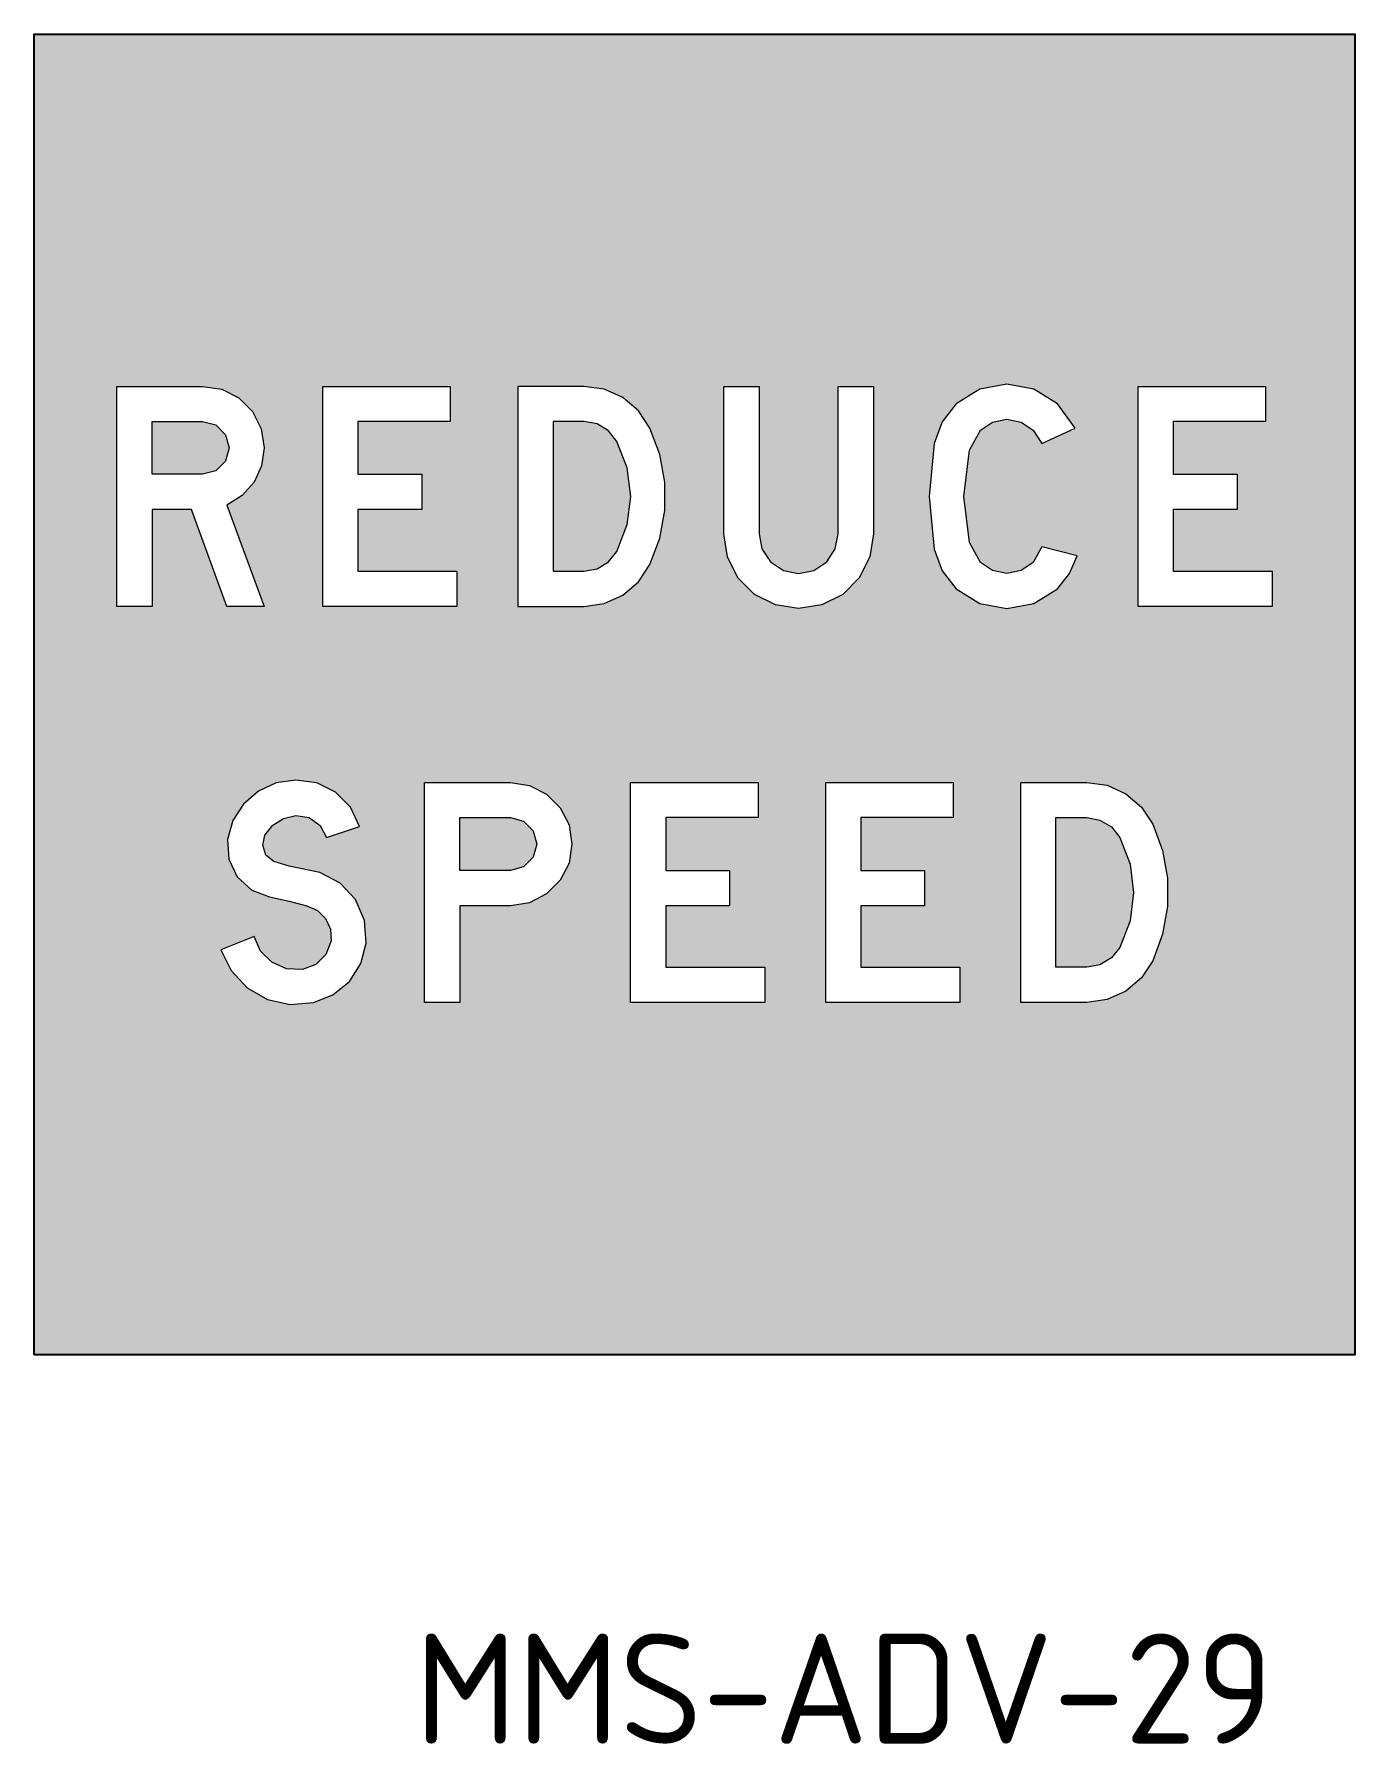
# Model space of a CAD drawing. Extents: x 159.7 to 219.7, y 159.4 to 237.1.
import ezdxf

# ---------------------------------------------------------------- set-up
doc = ezdxf.new("R2010")
doc.units = 0
doc.layers.add('L25', color=1, linetype='CONTINUOUS')
doc.layers.add('red', color=10, linetype='CONTINUOUS')
doc.styles.add('ISO', font='iso3098b.shx')

msp = doc.modelspace()

# ---------------------------------------------------------------- hatches: boundary and pattern name
at = {"layer": 'red'}
h = msp.add_hatch(color=256, dxfattribs=at)
h.paths.add_polyline_path([(219.747, 237.103), (159.747, 237.103), (159.747, 177.103), (219.747, 177.103)])
h.paths.add_polyline_path([(191.723, 212.403), (191.242, 213.35), (191.078, 214.404), (191.078, 221.102), (192.678, 221.102), (192.678, 214.404), (192.812, 213.715), (193.203, 213.13), (193.788, 212.739), (194.477, 212.605), (195.17, 212.739), (195.755, 213.13), (196.142, 213.715), (196.275, 214.404), (196.275, 221.102), (197.876, 221.102), (197.876, 214.404), (197.712, 213.35), (197.23, 212.403), (196.482, 211.65), (195.531, 211.168), (194.477, 211.005), (193.427, 211.168), (192.476, 211.65)], flags=16)
h.paths.add_polyline_path([(186.496, 211.616), (185.644, 211.233), (184.719, 211.104), (181.725, 211.104), (181.725, 221.102), (184.719, 221.102), (185.644, 220.973), (186.496, 220.59), (187.206, 219.984), (187.718, 219.205), (188.17, 218.005), (188.398, 216.744), (188.398, 215.462), (188.17, 214.206), (187.718, 213.005), (187.206, 212.222)], flags=16)
h.paths.add_polyline_path([(185.842, 213.126), (185.322, 212.816), (184.719, 212.704), (183.321, 212.704), (183.321, 219.506), (184.719, 219.506), (185.322, 219.394), (185.842, 219.08), (186.221, 218.603), (186.69, 217.394), (186.849, 216.103), (186.69, 214.817), (186.221, 213.603)], flags=0)
h.paths.add_polyline_path([(192.64, 203.106), (192.64, 201.505), (188.441, 201.505), (188.441, 199.105), (191.34, 199.105), (191.34, 197.504), (188.441, 197.504), (188.441, 194.708), (192.937, 194.708), (192.937, 193.107), (186.84, 193.107), (186.84, 203.106)], flags=16)
h.paths.add_polyline_path([(195.707, 203.106), (201.503, 203.106), (201.503, 201.505), (197.303, 201.505), (197.303, 199.105), (200.203, 199.105), (200.203, 197.504), (197.303, 197.504), (197.303, 194.708), (201.804, 194.708), (201.804, 193.107), (195.707, 193.107)], flags=16)
h.paths.add_polyline_path([(183.028, 202.577), (183.648, 201.953), (184.048, 201.174), (184.181, 200.305), (184.048, 199.44), (183.648, 198.657), (183.028, 198.038), (182.25, 197.638), (181.381, 197.504), (179.083, 197.504), (179.083, 193.107), (177.483, 193.107), (177.483, 203.106), (181.381, 203.106), (182.25, 202.972)], flags=16)
h.paths.add_polyline_path([(178.954, 211.104), (172.858, 211.104), (172.858, 221.102), (178.653, 221.102), (178.653, 219.506), (174.458, 219.506), (174.458, 217.106), (177.358, 217.106), (177.358, 215.505), (174.458, 215.505), (174.458, 212.704), (178.954, 212.704)], flags=16)
h.paths.add_polyline_path([(181.983, 201.346), (182.422, 200.907), (182.581, 200.305), (182.422, 199.703), (181.983, 199.264), (181.381, 199.105), (179.083, 199.105), (179.083, 201.505), (181.381, 201.505)], flags=0)
h.paths.add_polyline_path([(200.638, 213.702), (200.41, 216.103), (200.638, 218.504), (200.995, 219.485), (201.636, 220.302), (202.703, 220.973), (203.933, 221.206), (205.168, 220.973), (206.235, 220.302), (207.035, 219.205), (205.534, 218.504), (205.134, 219.106), (204.583, 219.472), (203.933, 219.605), (203.288, 219.472), (202.737, 219.106), (202.238, 218.203), (201.989, 216.103), (202.238, 214.004), (202.737, 213.104), (203.288, 212.734), (203.933, 212.605), (204.583, 212.734), (205.134, 213.104), (205.534, 213.806), (207.134, 213.406), (206.79, 212.592), (206.235, 211.904), (205.168, 211.237), (203.933, 211.005), (202.703, 211.237), (201.636, 211.904), (200.995, 212.726)], flags=16)
h.paths.add_polyline_path([(204.57, 203.106), (207.569, 203.106), (208.494, 202.977), (209.341, 202.594), (210.056, 201.987), (210.567, 201.204), (211.015, 200.008), (211.243, 198.748), (211.243, 197.465), (211.015, 196.205), (210.567, 195.005), (210.056, 194.226), (209.341, 193.619), (208.494, 193.236), (207.569, 193.107), (204.57, 193.107)], flags=16)
h.paths.add_polyline_path([(174.118, 201.974), (174.531, 201.105), (173.03, 200.606), (172.737, 201.144), (172.238, 201.505), (171.632, 201.604), (171.072, 201.471), (170.586, 201.161), (170.233, 200.705), (170.13, 200.249), (170.276, 199.806), (170.633, 199.505), (171.33, 199.307), (172.729, 199.006), (173.645, 198.532), (174.346, 197.78), (174.755, 196.833), (174.828, 195.805), (174.583, 194.875), (174.067, 194.067), (173.322, 193.46), (172.432, 193.107), (171.373, 193.021), (170.341, 193.249), (169.42, 193.778), (168.697, 194.553), (168.233, 195.504), (169.734, 196.106), (170.027, 195.443), (170.543, 194.931), (171.206, 194.639), (171.933, 194.604), (172.544, 194.828), (173.004, 195.293), (173.232, 195.904), (173.202, 196.433), (172.987, 196.919), (172.612, 197.293), (172.131, 197.504), (171.33, 197.706), (170.431, 197.904), (169.631, 198.205), (168.973, 198.808), (168.586, 199.612), (168.534, 200.507), (168.779, 201.368), (169.257, 202.121), (169.932, 202.71), (170.745, 203.08), (171.632, 203.205), (172.582, 203.084), (173.443, 202.658)], flags=16)
h.paths.add_polyline_path([(206.171, 201.505), (207.569, 201.505), (208.167, 201.393), (208.687, 201.084), (209.066, 200.606), (209.535, 199.393), (209.698, 198.106), (209.535, 196.816), (209.066, 195.607), (208.687, 195.129), (208.167, 194.815), (207.569, 194.708), (206.171, 194.708)], flags=0)
h.paths.add_polyline_path([(170.199, 211.104), (168.499, 211.104), (166.899, 215.505), (165.101, 215.505), (165.101, 211.104), (163.5, 211.104), (163.5, 221.102), (167.398, 221.102), (168.267, 220.969), (169.046, 220.573), (169.665, 219.954), (170.066, 219.171), (170.199, 218.306), (170.078, 217.493), (169.734, 216.748), (169.192, 216.137), (168.499, 215.703)], flags=16)
h.paths.add_polyline_path([(209.901, 211.104), (209.901, 221.102), (215.696, 221.102), (215.696, 219.506), (211.501, 219.506), (211.501, 217.106), (214.397, 217.106), (214.397, 215.505), (211.501, 215.505), (211.501, 212.704), (215.997, 212.704), (215.997, 211.104)], flags=16)
h.paths.add_polyline_path([(168.439, 217.704), (168, 217.265), (167.398, 217.106), (165.101, 217.106), (165.101, 219.506), (167.398, 219.506), (168, 219.347), (168.439, 218.904), (168.598, 218.306)], flags=0)

# ---------------------------------------------------------------- linework, layer by layer
at = {"layer": 'L25'}
msp.add_lwpolyline([(159.747, 177.103), (159.747, 237.103), (219.747, 237.103), (219.747, 177.103)], close=True, dxfattribs=at)
at = {"layer": 'red', "lineweight": 0}
for points in [[(168.499, 215.703), (170.199, 211.104), (168.499, 211.104), (166.899, 215.505), (165.101, 215.505), (165.101, 211.104), (163.5, 211.104), (163.5, 221.102), (167.398, 221.102), (168.267, 220.969), (169.046, 220.573), (169.665, 219.954), (170.066, 219.171), (170.199, 218.306), (170.078, 217.493), (169.734, 216.748), (169.192, 216.137)], [(172.858, 221.102), (178.653, 221.102), (178.653, 219.506), (174.458, 219.506), (174.458, 217.106), (177.358, 217.106), (177.358, 215.505), (174.458, 215.505), (174.458, 212.704), (178.954, 212.704), (178.954, 211.104), (172.858, 211.104), (172.858, 221.102)], [(181.725, 221.102), (181.725, 211.104), (184.719, 211.104), (185.644, 211.233), (186.496, 211.616), (187.206, 212.222), (187.718, 213.005), (188.17, 214.206), (188.398, 215.462), (188.398, 216.744), (188.17, 218.005), (187.718, 219.205), (187.206, 219.984), (186.496, 220.59), (185.644, 220.973), (184.719, 221.102)], [(191.078, 221.102), (192.678, 221.102), (192.678, 214.404), (192.812, 213.715), (193.203, 213.13), (193.788, 212.739), (194.477, 212.605), (195.17, 212.739), (195.755, 213.13), (196.142, 213.715), (196.275, 214.404), (196.275, 221.102), (197.876, 221.102), (197.876, 214.404), (197.712, 213.35), (197.23, 212.403), (196.482, 211.65), (195.531, 211.168), (194.477, 211.005), (193.427, 211.168), (192.476, 211.65), (191.723, 212.403), (191.242, 213.35), (191.078, 214.404)], [(205.534, 218.504), (207.035, 219.205), (206.235, 220.302), (205.168, 220.973), (203.933, 221.206), (202.703, 220.973), (201.636, 220.302), (200.995, 219.485), (200.638, 218.504), (200.41, 216.103), (200.638, 213.702), (200.995, 212.726), (201.636, 211.904), (202.703, 211.237), (203.933, 211.005), (205.168, 211.237), (206.235, 211.904), (206.79, 212.592), (207.134, 213.406), (205.534, 213.806), (205.134, 213.104), (204.583, 212.734), (203.933, 212.605), (203.288, 212.734), (202.737, 213.104), (202.238, 214.004), (201.989, 216.103), (202.238, 218.203), (202.737, 219.106), (203.288, 219.472), (203.933, 219.605), (204.583, 219.472), (205.134, 219.106)], [(209.901, 221.102), (215.696, 221.102), (215.696, 219.506), (211.501, 219.506), (211.501, 217.106), (214.397, 217.106), (214.397, 215.505), (211.501, 215.505), (211.501, 212.704), (215.997, 212.704), (215.997, 211.104), (209.901, 211.104), (209.901, 221.102)], [(167.398, 217.106), (165.101, 217.106), (165.101, 219.506), (167.398, 219.506), (168, 219.347), (168.439, 218.904), (168.598, 218.306), (168.439, 217.704), (168, 217.265)], [(183.321, 219.506), (183.321, 212.704), (184.719, 212.704), (185.322, 212.816), (185.842, 213.126), (186.221, 213.603), (186.69, 214.817), (186.849, 216.103), (186.69, 217.394), (186.221, 218.603), (185.842, 219.08), (185.322, 219.394), (184.719, 219.506)], [(171.632, 203.205), (170.745, 203.08), (169.932, 202.71), (169.257, 202.121), (168.779, 201.368), (168.534, 200.507), (168.586, 199.612), (168.973, 198.808), (169.631, 198.205), (170.431, 197.904), (171.33, 197.706), (172.131, 197.504), (172.612, 197.293), (172.987, 196.919), (173.202, 196.433), (173.232, 195.904), (173.004, 195.293), (172.544, 194.828), (171.933, 194.604), (171.206, 194.639), (170.543, 194.931), (170.027, 195.443), (169.734, 196.106), (168.233, 195.504), (168.697, 194.553), (169.42, 193.778), (170.341, 193.249), (171.373, 193.021), (172.432, 193.107), (173.322, 193.46), (174.067, 194.067), (174.583, 194.875), (174.828, 195.805), (174.755, 196.833), (174.346, 197.78), (173.645, 198.532), (172.729, 199.006), (171.33, 199.307), (170.633, 199.505), (170.276, 199.806), (170.13, 200.249), (170.233, 200.705), (170.586, 201.161), (171.072, 201.471), (171.632, 201.604), (172.238, 201.505), (172.737, 201.144), (173.03, 200.606), (174.531, 201.105), (174.118, 201.974), (173.443, 202.658), (172.582, 203.084)], [(181.381, 197.504), (179.083, 197.504), (179.083, 193.107), (177.483, 193.107), (177.483, 203.106), (181.381, 203.106), (182.25, 202.972), (183.028, 202.577), (183.648, 201.953), (184.048, 201.174), (184.181, 200.305), (184.048, 199.44), (183.648, 198.657), (183.028, 198.038), (182.25, 197.638)], [(186.84, 203.106), (192.64, 203.106), (192.64, 201.505), (188.441, 201.505), (188.441, 199.105), (191.34, 199.105), (191.34, 197.504), (188.441, 197.504), (188.441, 194.708), (192.937, 194.708), (192.937, 193.107), (186.84, 193.107), (186.84, 203.106)], [(195.707, 203.106), (201.503, 203.106), (201.503, 201.505), (197.303, 201.505), (197.303, 199.105), (200.203, 199.105), (200.203, 197.504), (197.303, 197.504), (197.303, 194.708), (201.804, 194.708), (201.804, 193.107), (195.707, 193.107), (195.707, 203.106)], [(207.569, 193.107), (204.57, 193.107), (204.57, 203.106), (207.569, 203.106), (208.494, 202.977), (209.341, 202.594), (210.056, 201.987), (210.567, 201.204), (211.015, 200.008), (211.243, 198.748), (211.243, 197.465), (211.015, 196.205), (210.567, 195.005), (210.056, 194.226), (209.341, 193.619), (208.494, 193.236)], [(181.381, 199.105), (179.083, 199.105), (179.083, 201.505), (181.381, 201.505), (181.983, 201.346), (182.422, 200.907), (182.581, 200.305), (182.422, 199.703), (181.983, 199.264)], [(209.066, 195.607), (208.687, 195.129), (208.167, 194.815), (207.569, 194.708), (206.171, 194.708), (206.171, 201.505), (207.569, 201.505), (208.167, 201.393), (208.687, 201.084), (209.066, 200.606), (209.535, 199.393), (209.698, 198.106), (209.535, 196.816)]]:
    msp.add_lwpolyline(points, close=True, dxfattribs=at)

# ---------------------------------------------------------------- texts
at = {"layer": 'L25', "insert": (177.029, 164.433), "char_height": 5, "width": 55.69838, "attachment_point": 1, "style": 'ISO'}
msp.add_mtext('{\\C3;MMS-ADV-29}', dxfattribs=at)

doc.saveas('drawing.dxf')
